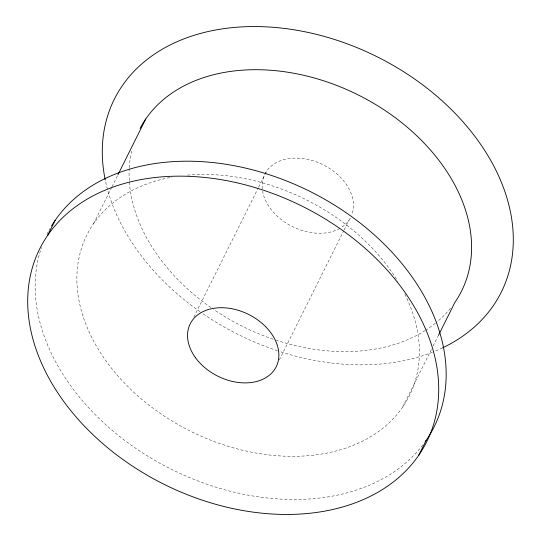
<?xml version="1.0" encoding="UTF-8"?>
<svg xmlns="http://www.w3.org/2000/svg" width="541" height="541" viewBox="0 0 541 541"><rect width="100%" height="100%" fill="white"/><g stroke="black" fill="none" stroke-linecap="round" stroke-linejoin="round"><path stroke-width="0.41" stroke-dasharray="2.71 2.03" d="M93.546 223.704L111.574 187.538M111.953 186.787L117.586 175.487M193.867 317.08L258.287 187.869M258.666 187.118L266.578 171.247M279.325 359.927L343.745 230.723M344.117 229.966L349.019 220.146M402.7 407.062L431.623 349.046M433.125 346.037L438.007 336.238M422.812 444.959A216.197 155.26 26.5 0 1 167.318 467.221A216.197 155.26 26.5 0 1 41.461 247.548M47.026 234.192A216.197 155.26 26.5 0 1 48.582 231.163M48.981 230.412A216.197 155.26 26.5 0 1 50.218 228.194M404.851 294.061A180.167 129.38 26.5 0 1 319.515 454.379A180.167 129.38 26.5 0 1 93.552 340.911A180.167 129.38 26.5 0 1 172.052 177.157M187.477 175.115A180.167 129.38 26.5 0 1 397.906 281.448M450.45 308.302A180.167 129.38 26.5 0 1 436.046 322.727M435.377 323.268A180.167 129.38 26.5 0 1 425.855 330.118M425.158 330.565A180.167 129.38 26.5 0 1 276.323 340.282M273.11 339.207A180.167 129.38 26.5 0 1 213.688 309.513M210.875 307.572A180.167 129.38 26.5 0 1 129.326 181.377M129.272 180.525A180.167 129.38 26.5 0 1 129.211 168.616M129.258 167.771A180.167 129.38 26.5 0 1 131.754 150.601M442.633 347.816A216.197 155.26 26.5 0 1 433.179 351.941M432.374 352.259A216.197 155.26 26.5 0 1 278.331 351.035M277.533 350.771A216.197 155.26 26.5 0 1 200.725 312.191M200.021 311.704A216.197 155.26 26.5 0 1 105.434 180.877M350.311 218.05A48.048 34.502 26.5 0 1 340.519 228.018M339.816 228.43A48.048 34.502 26.5 0 1 293.208 226.97A48.048 34.502 26.5 0 1 262.595 191.223M262.27 188.802A48.048 34.502 26.5 0 1 264.535 174.811M264.894 174.067A48.048 34.502 26.5 0 1 321.909 164.194A48.048 34.502 26.5 0 1 351.711 215.061"/><path stroke-width="0.81" d="M47.709 235.288L55.168 220.329M117.965 174.729L145.759 118.979M438.386 335.488L454.913 302.338A180.167 129.38 26.5 0 0 367.44 99.794A180.167 129.38 26.5 0 0 140.065 128.379M418.693 455.319A216.197 155.26 26.5 0 0 217.076 179.024A216.197 155.26 26.5 0 0 63.838 401.571A216.197 155.26 26.5 0 0 418.693 455.319L426.152 440.36M51.51 226.003A216.197 155.26 26.5 0 1 326.067 200.062A216.197 155.26 26.5 0 1 425.226 441.686M105.265 180.058A216.197 155.26 26.5 0 1 376.786 56.609A216.197 155.26 26.5 0 1 442.633 347.816M195.565 357.811A48.048 34.502 26.5 0 0 274.422 369.753A48.048 34.502 26.5 0 0 229.621 308.356A48.048 34.502 26.5 0 0 195.565 357.811"/></g></svg>
